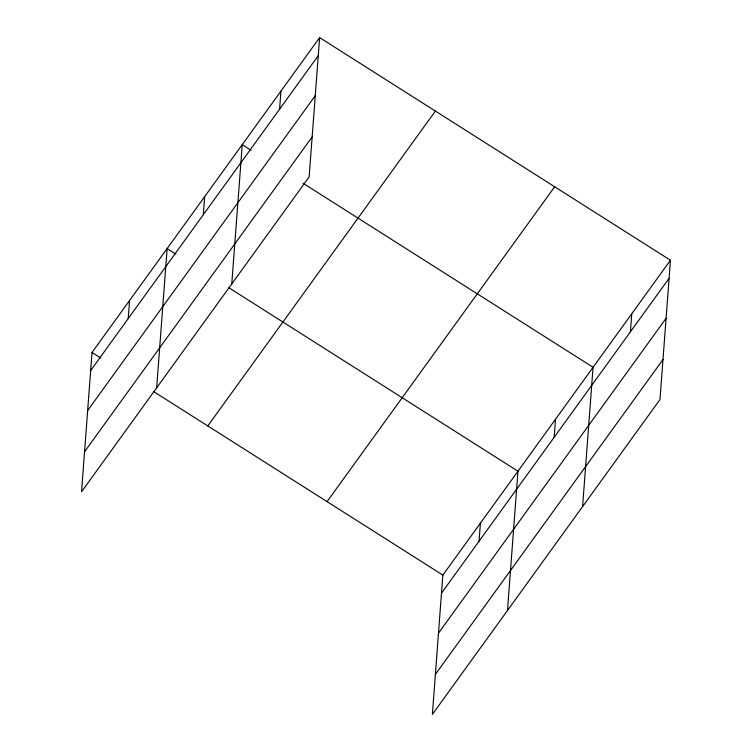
<?xml version="1.0" encoding="UTF-8"?>
<svg xmlns="http://www.w3.org/2000/svg" width="752" height="752" viewBox="0 0 752 752"><rect width="100%" height="100%" fill="white"/><g stroke="black" fill="none" stroke-linecap="round" stroke-linejoin="round"><path stroke-width="1.13" d="M319.619 37.6L92.026 352.462L81.545 491.761L309.147 176.899L319.619 37.6L670.455 260.239L659.974 399.538L432.381 714.4L442.853 575.101L670.455 260.239M128.216 318.585L129.579 300.509M156.66 387.853L167.132 248.555L175.959 254.167M203.322 214.677L204.685 196.61M231.766 283.946L242.238 144.657L251.065 150.259M279.575 109.2L280.928 91.124M479.043 541.224L480.406 523.148M507.487 610.492L517.959 471.203L228.946 287.781M554.158 437.316L555.512 419.249M582.593 506.594L593.065 367.296L303.065 183.253M630.402 331.839L631.755 313.772M90.663 370.539L318.265 55.676M87.655 410.536L315.257 95.673M84.553 451.755L312.155 136.892M207.796 425.933L435.399 111.07M327.073 501.631L554.675 186.769M441.49 593.178L669.092 278.315M438.482 633.184L666.084 318.312M435.389 674.394L662.982 359.531M92.026 352.462L100.853 358.065M153.831 391.689L442.853 575.101"/></g></svg>
